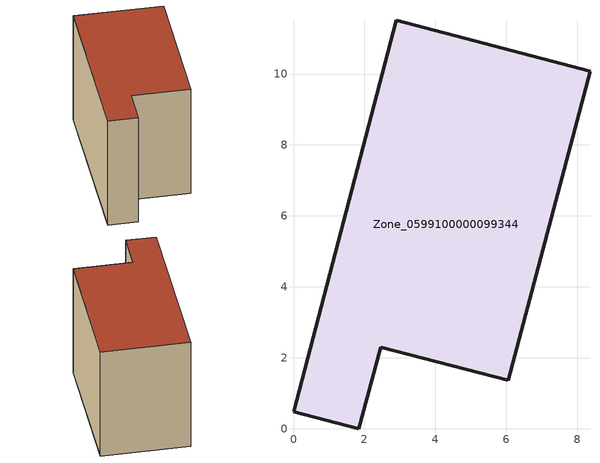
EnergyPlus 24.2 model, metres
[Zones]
Zone_0599100000099344
 floor ground (C_G): 0,0.48 2.89,11.51 8.36,10.08 6.06,1.36 2.46,2.3 1.84,0 z0
 wall outside (C_F): 2.89,11.51 0,0.48 1.84,0 2.46,2.3 6.06,1.36 8.36,10.08 2.89,11.51 z0:7.81
 roof outside (C_R): 8.36,10.08 2.89,11.51 0,0.48 1.84,0 2.46,2.3 6.06,1.36 z7.81
[BUILDING]
Pand.0599100000099344: North Axis=0; Terrain=City; Loads Convergence Tolerance Value=0.04; Temperature Convergence Tolerance Value=0.4; Solar Distribution=FullExterior; Maximum Number of Warmup Days=25; Minimum Number of Warmup Days=1
[Site:Location]
Rotterdam.The.Hague.AP_ZH_NLD Design_Conditions: Latitude=51.96; Longitude=4.45; Time Zone=1; Elevation=-4.5
[SITE:GROUNDTEMPERATURE:BUILDINGSURFACE]
18, 18, 18, 18, 18, 18, 18, 18, 18, 18, 18, 18
[MATERIAL] Thermal Absorptance=0.9; Solar Absorptance=0.7; Visible Absorptance=0.7
Name | Roughness | Thickness | Conductivity | Density | Specific Heat
G.TC.1975-1991 | MediumSmooth | 0.15 | 0.288461 | 540 | 1210
F.TC.1975-1991 | Rough | 0.3 | 0.230769 | 1920 | 840
R.TC.1975-1991 | MediumRough | 0.2 | 0.153846 | 1500 | 1000
[CONSTRUCTION]
C_G: G.TC.1975-1991
C_F: F.TC.1975-1991
C_R: R.TC.1975-1991
[ZONE]
Zone_0599100000099344: Type=1; Multiplier=1; Ceiling Height=Autocalculate; Volume=Autocalculate; Floor Area=autocalculate; Part of Total Floor Area=Yes
[ZONEINFILTRATION:DESIGNFLOWRATE]
Infil_Zone_0599100000099344: Zone or ZoneList or Space or SpaceList=Zone_0599100000099344; Schedule=AlwaysOn; Design Flow Rate Calculation Method=Flow/Area; Flow Rate per Floor Area=0.003; Constant Term Coefficient=1; Temperature Term Coefficient=0; Velocity Term Coefficient=0; Velocity Squared Term Coefficient=0
[HVACTEMPLATE:ZONE:IDEALLOADSAIRSYSTEM]
Zone_0599100000099344: Maximum Heating Supply Air Temperature=50; Minimum Cooling Supply Air Temperature=13; Maximum Heating Supply Air Humidity Ratio=0.0156; Minimum Cooling Supply Air Humidity Ratio=0.0077; Heating Limit=NoLimit; Cooling Limit=NoLimit; Dehumidification Control Type=ConstantSensibleHeatRatio; Cooling Sensible Heat Ratio=0.7; Dehumidification Setpoint=60; Humidification Control Type=None; Humidification Setpoint=30; Outdoor Air Method=None; Outdoor Air Flow Rate per Person=0.00944; Outdoor Air Flow Rate per Zone Floor Area=0; Outdoor Air Flow Rate per Zone=0; Demand Controlled Ventilation Type=None; Outdoor Air Economizer Type=NoEconomizer; Heat Recovery Type=None; Sensible Heat Recovery Effectiveness=0.7; Latent Heat Recovery Effectiveness=0.65
[ZONECONTROL:THERMOSTAT]
ThermostatControl_Zone_0599100000099344: Zone or ZoneList=Zone_0599100000099344; Control Type Schedule=DualSetpointControlType; Control 1=Thermostat_Zone_0599100000099344; Temperature Difference Between Cutout And Setpoint=0
[THERMOSTATSETPOINT:DUALSETPOINT]
Thermostat_Zone_0599100000099344: Heating Setpoint Temperature Schedule=HeatingSetpoint_Zone_0599100000099344; Cooling Setpoint Temperature Schedule=CoolingSetpoint_Zone_0599100000099344
[SCHEDULE:COMPACT]
HeatingSetpoint_Zone_0599100000099344: Through: 12/31, For: AllDays, Until: 24:00, 21
CoolingSetpoint_Zone_0599100000099344: Through: 12/31, For: AllDays, Until: 24:00, 24
DualSetpointControlType: Through: 12/31, For: AllDays, Until: 24:00, 4
AlwaysOn: Through: 12/31, For: AllDays, Until: 24:00, 1
